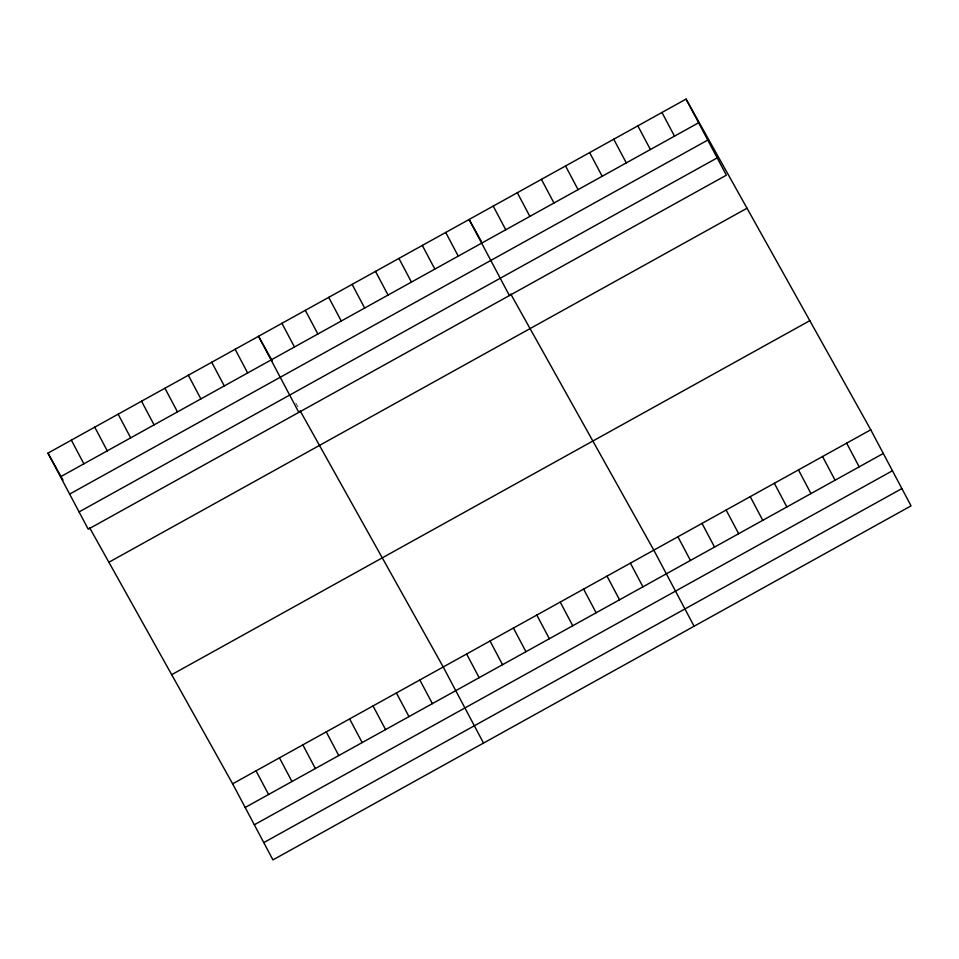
<?xml version="1.0" encoding="UTF-8"?>
<svg xmlns="http://www.w3.org/2000/svg" width="959" height="959" viewBox="0 0 959 959"><rect width="100%" height="100%" fill="white"/><g stroke="black" fill="none" stroke-linecap="round" stroke-linejoin="round"><path stroke-width="0.72" stroke-dasharray="4.79 3.6" d="M295.816 403.056L297.973 406.916"/><path stroke-width="1.44" d="M686.069 99.101L726.359 175.185L88.24 529.212L47.95 453.127L686.069 99.101L870.76 429.788L911.05 505.873L272.931 859.899L232.641 783.815L89.535 527.594M60.477 476.803L698.608 122.776M69.635 494.101L707.766 140.074M79.082 511.914L717.2 157.887M108.894 562.25L747.025 208.235M171.697 674.68L809.816 320.666M232.641 783.815L870.76 429.788M245.18 807.478L883.299 453.463M254.339 824.776L892.457 470.749M263.773 842.601L901.892 488.575M481.298 241.296L469.107 219.479L509.397 295.552M510.703 293.933L653.81 550.154L694.088 626.239M272.152 360.692L258.534 336.297L298.812 412.382M300.119 410.764L443.226 666.984L483.504 743.069M47.95 453.127L63.006 480.087M846.653 443.166L859.192 466.829M661.962 112.479L674.501 136.154M822.546 456.532L835.085 480.207M637.855 125.857L650.394 149.52M798.451 469.91L810.978 493.585M613.748 139.223L626.287 162.898M774.345 483.288L786.871 506.951M589.641 152.601L602.18 176.276M750.238 496.654L762.765 520.329M565.534 165.979L578.073 189.642M726.131 510.032L738.658 533.707M541.427 179.357L553.966 203.02M702.024 523.41L714.551 547.074M517.321 192.723L529.859 216.398M677.917 536.776L690.444 560.452M493.214 206.101L505.753 229.764M630.411 563.137L642.938 586.812M445.707 232.45L458.246 256.125M607.011 576.119L619.538 599.783M422.32 245.432L434.847 269.107M583.611 589.102L596.138 612.765M398.92 258.415L411.447 282.09M560.212 602.084L572.751 625.747M375.52 271.397L388.047 295.072M536.812 615.055L549.351 638.73M352.121 284.379L364.66 308.043M513.413 628.037L525.952 651.712M328.721 297.362L341.26 321.025M490.025 641.02L502.552 664.695M305.322 310.344L317.861 334.008M466.625 654.002L479.152 677.677M281.934 323.315L294.461 346.99M419.826 679.967L432.365 703.63M235.135 349.28L247.662 372.955M396.427 692.949L408.966 716.613M211.735 362.262L224.262 385.938M373.027 705.92L385.566 729.595M188.336 375.245L200.875 398.92M349.627 718.902L362.166 742.578M164.936 388.227L177.475 411.891M326.24 731.885L338.767 755.56M141.536 401.21L154.075 424.873M302.84 744.867L315.367 768.543M118.149 414.192L130.676 437.855M279.441 757.85L291.968 781.525M94.749 427.163L107.276 450.838M256.041 770.832L268.58 794.496M71.35 440.145L83.877 463.82"/></g></svg>
